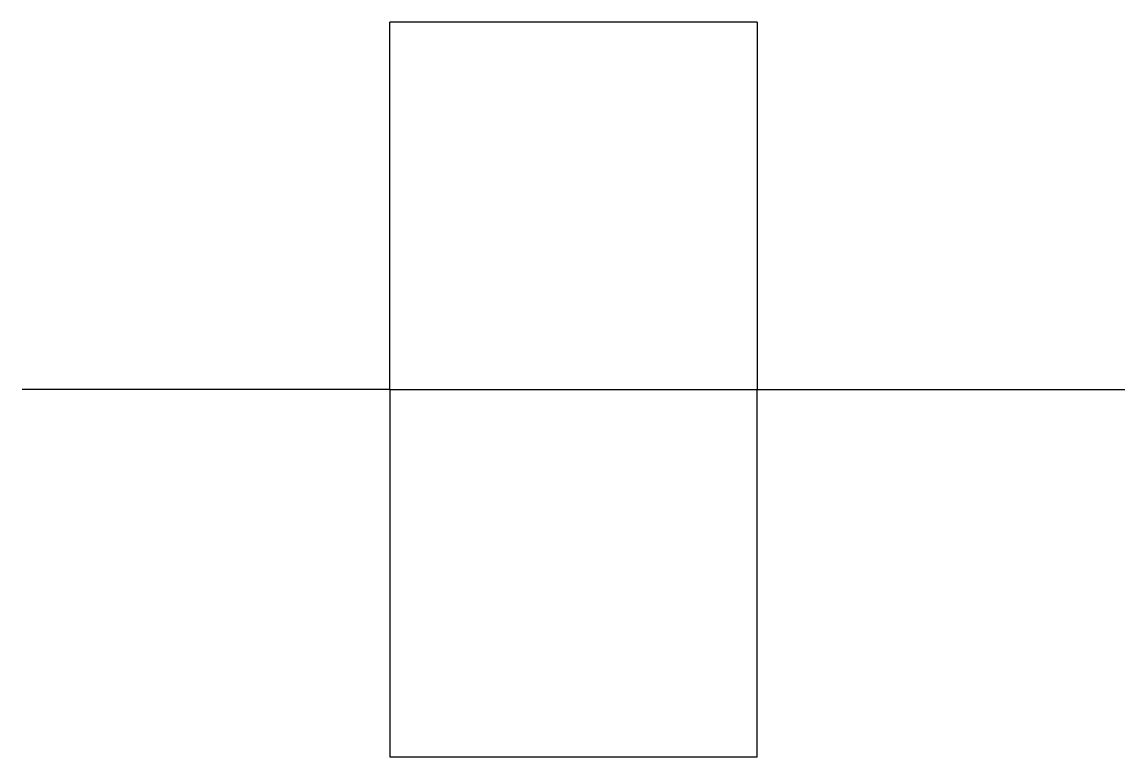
# Model space of a CAD drawing. Header units: millimetres. Extents: x -10 to 20, y -10 to 10.
import ezdxf

# ---------------------------------------------------------------- set-up
doc = ezdxf.new("R2010")
doc.units = ezdxf.units.MM
for name, color, linetype in [('Line', 7, 'CONTINUOUS'), ('Line003', 7, 'CONTINUOUS'), ('Line006', 7, 'CONTINUOUS'), ('Line008', 7, 'CONTINUOUS'), ('Line010', 7, 'CONTINUOUS'), ('Line012', 7, 'CONTINUOUS'), ('Line014', 7, 'CONTINUOUS'), ('Line016', 7, 'CONTINUOUS'), ('Line018', 7, 'CONTINUOUS')]:
    doc.layers.add(name, color=color, linetype=linetype)

msp = doc.modelspace()

# ---------------------------------------------------------------- linework, layer by layer
at = {"layer": 'Line'}
msp.add_line((0, 0), (0, -10), dxfattribs=at)
at = {"layer": 'Line003'}
msp.add_line((0, 0), (10, 0), dxfattribs=at)
at = {"layer": 'Line006'}
msp.add_line((10, -10), (10, 0), dxfattribs=at)
at = {"layer": 'Line008'}
msp.add_line((0, -10), (10, -10), dxfattribs=at)
at = {"layer": 'Line010'}
msp.add_line((10, 10), (10, 0), dxfattribs=at)
at = {"layer": 'Line012'}
msp.add_line((0, 0), (0, 10), dxfattribs=at)
at = {"layer": 'Line014'}
msp.add_line((10, 10), (0, 10), dxfattribs=at)
at = {"layer": 'Line016'}
msp.add_line((0, 0), (-10, 0), dxfattribs=at)
at = {"layer": 'Line018'}
msp.add_line((10, 0), (20, 0), dxfattribs=at)

doc.saveas('drawing.dxf')
